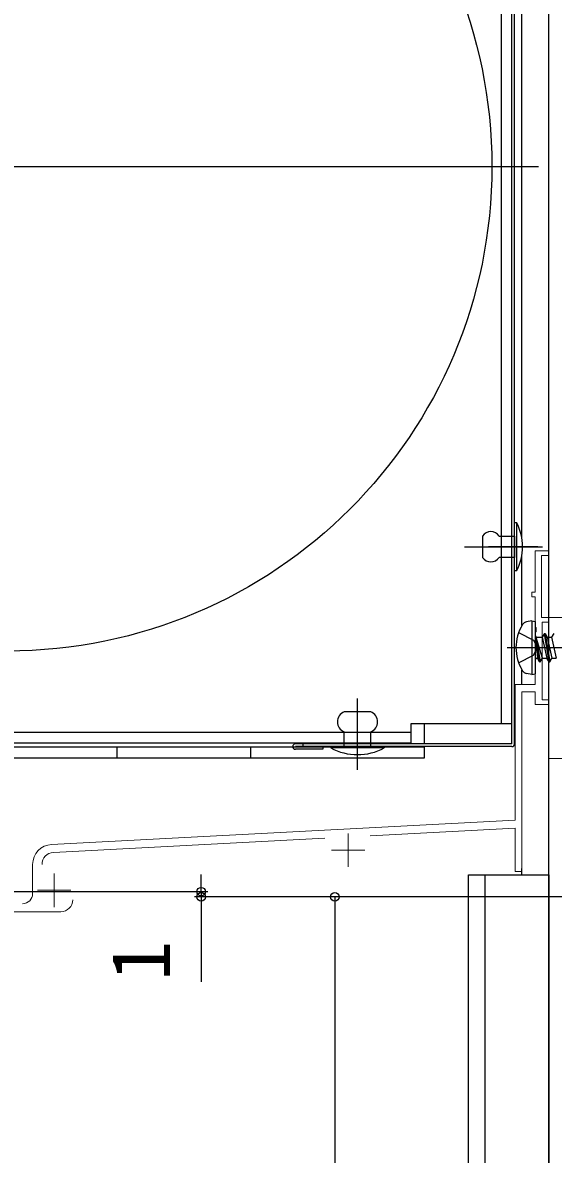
# Model space of a CAD drawing. Units: millimetres, scale not verified. Extents: x -525 to 525, y -783 to 779.
# Drawn here: x -192.7 to -113.3, y 279.3 to 448.6 of the extents above; entities that cross this region are included whole.
import ezdxf
from ezdxf.enums import TextEntityAlignment as Align

# ---------------------------------------------------------------- set-up
doc = ezdxf.new("R2010")
doc.units = ezdxf.units.MM
doc.header["$LTSCALE"] = 4
doc.layers.add('0-2_YKK_11', color=7, linetype='Continuous', lineweight=18)
for name, color, linetype in [('0-4_YKK_12', 2, 'Continuous'), ('0-5_YKK_13', 4, 'Continuous'), ('0-7_YKK_D', 6, 'Continuous')]:
    doc.layers.add(name, color=color, linetype=linetype)
doc.styles.add('ＭＳ ゴシック', font='')
doc.styles.get('ＭＳ ゴシック').set_extended_font_data('MS Gothic')

msp = doc.modelspace()

# ---------------------------------------------------------------- linework, layer by layer
at = {"layer": '0-2_YKK_11', "color": 211}
for p, q in [((-144, 327.301), (-144, 322.301)), ((-147.488, 326.606), (-188.094, 324.478)), ((-146.5, 324.801), (-141.5, 324.801)), ((-191.2, 318.301), (-191.2, 322.67)), ((-188, 321.301), (-188, 316.301)), ((-190.5, 318.801), (-185.5, 318.801)), ((-187, 315.601), (-216, 315.601))]:
    msp.add_line(p, q, dxfattribs=at)
at = {"layer": '0-2_YKK_11', "color": 1}
msp.add_lwpolyline([(-107.2, 383.502), (-107.2, 369.061), (-107.08, 368.877), (-107.08, 368.327), (-107.2, 368.144), (-107.2, 359.602), (-114, 359.602), (-114, 355.561), (-113.88, 355.377), (-113.88, 354.827), (-114, 354.644), (-114, 338.502), (-90.2, 338.502), (-90.2, 335.602)], dxfattribs=at)
at = {"layer": '0-2_YKK_11', "color": 211}
msp.add_lwpolyline([(-188.357, 325.666), (-119, 329.301), (-119, 349.601), (-116, 349.601), (-116, 357.342), (-115.88, 357.526), (-115.88, 358.076), (-116, 358.259), (-116, 362.701), (-116.5, 362.701), (-116.5, 363.401), (-116, 363.401), (-116, 369.601), (-114, 369.601), (-114, 368.901), (-115.1, 368.901), (-115.1, 359.601), (-114, 359.601), (-114, 358.901), (-115, 358.901), (-115, 347.301), (-114, 347.301), (-114, 346.601), (-116, 346.601), (-116, 348.501), (-118, 348.501), (-118, 321.601), (-119, 321.601), (-119, 328.099), (-140.72, 326.961)], dxfattribs=at)
for centre, radius, start, end in [((-188.2, 322.67), 3, 93.00001, 179.99998), ((-188, 322.68), 1.8, 93.00001, 179.99999), ((-192.7, 318.301), 1.5, 270.00001, 359.99999), ((-187, 317.401), 1.8, 270.00001, 359.99999)]:
    msp.add_arc(centre, radius, start, end, dxfattribs=at)
at = {"layer": '0-4_YKK_12'}
for p, q in [((-114.001, 191.602), (-114.002, 505.603)), ((-114.001, 321.103), (-114.001, 505.603)), ((-118.001, 371.436), (-118.001, 481.271)), ((-118.001, 371.435), (-118.001, 481.271)), ((-274.5, 427.1), (-115.5, 427.1)), ((-115.621, 370.203), (-122.982, 370.203)), ((-118.001, 358.4), (-118.001, 368.971)), ((-118.001, 358.401), (-118.001, 368.971)), ((-118.001, 349.601), (-118.001, 351.804)), ((-118.001, 349.601), (-118.001, 351.804)), ((-142.601, 336.82), (-142.601, 344.182)), ((-118.001, 321.103), (-118.001, 322.064)), ((-126.001, 321.103), (-123.501, 321.103)), ((-126.001, 191.602), (-126.001, 321.102)), ((-123.501, 191.602), (-123.501, 321.103)), ((-123.501, 191.602), (-123.501, 321.102)), ((-120.501, 321.103), (-118.001, 321.103))]:
    msp.add_line(p, q, dxfattribs=at)
msp.add_circle((-195, 427.1), 72.5, dxfattribs=at)
at = {"layer": '0-5_YKK_13'}
for p, q in [((-119.501, 340.701), (-119.501, 512.001)), ((-119.101, 340.701), (-119.101, 512.001)), ((-121.101, 507.601), (-121.101, 343.703)), ((-118.801, 373.803), (-118.801, 366.603)), ((-123.901, 371.803), (-123.901, 368.603)), ((-126.571, 370.203), (-114.901, 370.203)), ((-123.301, 370.206), (-117.701, 370.206)), ((-118.801, 366.603), (-119.101, 366.603)), ((-116.5, 359.102), (-117.303, 358.961)), ((-116.5, 359.102), (-116.5, 351.102)), ((-116.5, 359.102), (-116, 359.014)), ((-116, 359.014), (-116, 351.19)), ((-115.35, 353.002), (-115.95, 356.602)), ((-115.95, 356.602), (-115.85, 356.602)), ((-115.95, 356.602), (-115.668, 353.552)), ((-115.85, 356.602), (-115.25, 353.002)), ((-114.933, 353.552), (-115.85, 356.602)), ((-115.8, 356.652), (-114.968, 356.652)), ((-114.65, 357.202), (-114.968, 356.652)), ((-114.968, 356.652), (-114.268, 353.552)), ((-113.95, 353.002), (-114.65, 357.202)), ((-114.65, 357.202), (-114.55, 357.202)), ((-114.55, 357.202), (-114.233, 356.652)), ((-114.55, 357.202), (-113.85, 353.002)), ((-114.233, 356.652), (-113.533, 353.552)), ((-114.233, 356.652), (-113.568, 356.652)), ((-113.25, 357.202), (-113.568, 356.652)), ((-113.568, 356.652), (-112.868, 353.552)), ((-120.2, 355.102), (-101.89, 355.102)), ((-115.8, 353.552), (-115.668, 353.552)), ((-115.35, 353.002), (-115.668, 353.552)), ((-115.35, 353.002), (-115.25, 353.002)), ((-115.35, 353.002), (-115.25, 353.002)), ((-115.25, 353.002), (-114.933, 353.552)), ((-114.933, 353.552), (-114.268, 353.552)), ((-113.95, 353.002), (-114.268, 353.552)), ((-113.95, 353.002), (-113.85, 353.002)), ((-113.85, 353.002), (-113.533, 353.552)), ((-113.533, 353.552), (-112.868, 353.552)), ((-116.5, 351.102), (-117.303, 351.244)), ((-116.5, 351.102), (-116, 351.19)), ((-142.601, 337.101), (-142.601, 347.501)), ((-140.601, 345.501), (-144.601, 345.501)), ((-132.601, 340.803), (-132.601, 343.703)), ((-134.601, 342.403), (-213.601, 342.403)), ((-144.601, 340.301), (-144.601, 342.501)), ((-140.601, 340.301), (-140.601, 342.501)), ((-134.601, 340.803), (-213.601, 340.803)), ((-119.501, 340.701), (-151.901, 340.701)), ((-119.501, 340.301), (-151.901, 340.301)), ((-150.801, 340.701), (-150.801, 340.301)), ((-147.801, 340.301), (-147.801, 339.901)), ((-138.601, 340.301), (-146.601, 340.301)), ((-146.601, 340.301), (-146.601, 340.101)), ((-138.601, 340.301), (-138.601, 340.101)), ((-132.601, 340.203), (-212.001, 340.203)), ((-178.601, 340.203), (-178.601, 338.603)), ((-158.601, 340.203), (-158.601, 338.603)), ((-147.801, 339.901), (-151.901, 339.901)), ((-138.601, 340.101), (-146.601, 340.101)), ((-132.601, 338.603), (-132.601, 340.203)), ((-212.001, 338.603), (-132.601, 338.603))]:
    msp.add_line(p, q, dxfattribs=at)
for points in [[(-119.101, 366.603), (-119.101, 373.803), (-118.801, 373.803)], [(-121.401, 371.803), (-119.101, 371.803), (-119.101, 368.603), (-121.401, 368.603)], [(-118.495, 357.36), (-116.263, 356.247), (-115.654, 355.102)], [(-118.495, 352.844), (-116.263, 353.957), (-115.654, 355.102)], [(-119.501, 343.703), (-134.601, 343.703), (-134.601, 340.803)], [(-123.501, 191.602), (-123.5, 321.102), (-114, 321.102), (-114, 191.602)]]:
    msp.add_lwpolyline(points, dxfattribs=at)
for centre, radius, start, end in [((-122.651, 370.974), 1.5, 33.55731, 146.44269), ((-125.551, 370.203), 7.65, 331.92751, 28.07249), ((-122.651, 369.432), 1.5, 213.55731, 326.44269), ((-117.146, 358.074), 0.9, 100, 147.94412), ((-112.4, 355.102), 6.5, 147.94412, 212.05588), ((-115.8, 356.852), 0.2, 180, 270), ((-115.8, 353.352), 0.2, 90, 180), ((-117.146, 352.13), 0.9, 212.05588, 260), ((-143.976, 344.001), 1.625, 112.61986, 247.38014), ((-141.226, 344.001), 1.625, 292.61986, 67.38014), ((-151.901, 340.301), 0.4, 90, 270), ((-119.501, 340.701), 0.4, 270, 0), ((-142.601, 347.601), 8.5, 241.92751, 298.07249)]:
    msp.add_arc(centre, radius, start, end, dxfattribs=at)
at = {"layer": '0-7_YKK_D'}
for p, q in [((-166.001, 318.601), (-166.001, 321.151)), ((-241.999, 318.601), (-165.001, 318.601)), ((-166.001, 318.601), (-166.001, 317.836)), ((-48, 317.836), (-167.001, 317.836)), ((-166.001, 317.836), (-166.001, 305.122)), ((-48, 317.836), (-147.001, 317.836)), ((-146.001, 317.836), (-146.001, 4.603))]:
    msp.add_line(p, q, dxfattribs=at)
for centre in [(-166.001, 318.601), (-166.001, 317.836), (-146.001, 317.836)]:
    msp.add_circle(centre, 0.637, dxfattribs=at)

# ---------------------------------------------------------------- texts
at = {"layer": '0-7_YKK_D', "style": 'ＭＳ ゴシック'}
msp.add_text('1', height=8.798, rotation=90, dxfattribs=at).set_placement((-168.001, 305.281), align=Align.BOTTOM_LEFT)

doc.saveas('drawing.dxf')
